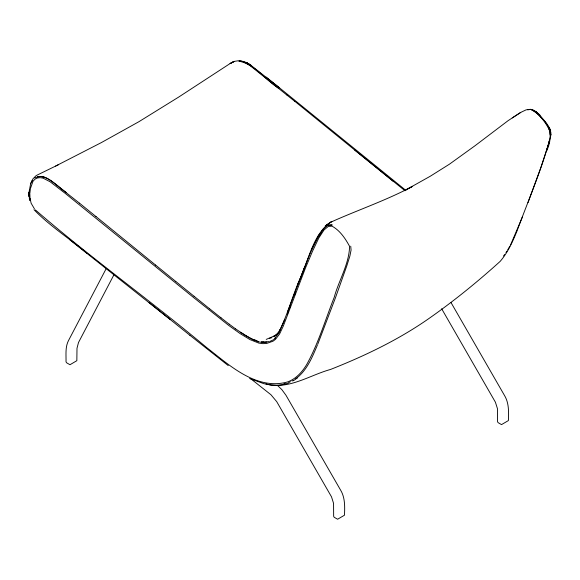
<?xml version="1.0" encoding="UTF-8"?>
<svg xmlns="http://www.w3.org/2000/svg" width="580" height="580" viewBox="0 0 580 580"><rect width="100%" height="100%" fill="white"/><g stroke="black" fill="none" stroke-linecap="round" stroke-linejoin="round"><path stroke-width="0.87" d="M29.79 193.024L30.109 200.397M29.928 192.647L30.348 189.298M550.993 134.683C542.576 167.656 528.757 199.078 517.019 230.985C512.64 241.715 507.819 252.525 500.163 261.377C477.891 281.525 454.502 300.563 429.903 317.833C399.265 339.416 365.277 355.714 330.513 369.46C309.502 375.231 288.659 390.057 266.01 383.989M30.457 188.464L32.98 181.293L35.01 179.14L37.446 177.966L40.187 177.668L43.101 178.147L50.17 181.801L65.54 193.618L193.618 297.555L228.955 325.598L240.323 333.725L249.965 339.583L258.76 343.084L262.805 343.65L266.561 343.476L272.948 341.243L275.471 339.358L279.596 333.95L283.315 326.04L305.537 267.844L312.461 251.321L318.869 237.887L324.053 229.934L328.352 226.381L332.086 226.186C340.054 230.557 345.346 238.532 349.588 246.348C349.138 264.11 338.836 280.372 334.211 297.33C325.322 319.761 318.5 343.237 306.755 364.428C302.325 371.903 296.148 378.718 287.847 381.843C256.599 390.84 229.274 365.067 206.603 347.507C150.488 300.527 90.647 257.839 35.402 209.924M30.638 183.766L29.015 192.277L29.478 200.346M548.404 143.376L549.166 140.969M289.144 309.357L290.051 306.907M287.854 311.134L304.63 266.952M528.003 202.63L541.082 166.902L549.18 142.151L546.375 151.351C551.768 140.599 552.058 127.897 542.691 119.335C539.393 115.442 535.862 111.462 531.012 109.497L526.212 109.801L520.724 112.411L508.131 120.64L475.027 145.739L449.442 164.184L430.28 176.226L406.689 189.45L412.583 186.361C386.048 200.52 357.425 210.127 330.114 222.466C311.815 235.879 308.241 262.943 298.497 282.185C291.928 298.308 287.18 315.215 279.488 330.868L280.096 329.759L276.298 335.022L277.588 333.652L275.58 335.465L276.696 334.667M294.292 295.488L295.205 293.038M287.325 314.258L288.238 311.801M297.968 284.07C305.689 265.415 311.692 245.615 323.336 228.919M284.787 319.312L278.893 332.869M317.717 344.346L335.399 297.939L346.876 265.633L349.885 256.026L351.074 250.052L350.726 246.217M522.37 217.101L510.675 244.68M31.03 182.787L33.031 178.763L36.243 175.537L58.616 164.626M317.376 345.158C312.149 357.331 306.863 370.75 295.72 378.769M311.91 249.168L318.782 234.951M30.675 183.672L32.299 180.402M106.357 268.315L68.505 340.569C65.105 347.072 66.185 354.764 66.026 361.782L66.54 362.739L69.977 364.726L76.843 360.695L76.995 348.297L78.496 342.519L114.151 274.391M507.761 249.835L509.842 246.152M278.951 332.782L274.884 338.111M505.977 252.554L506.884 251.169M319.036 236.103L321.443 232.457M322.407 230.999L323.857 228.81M503.527 255.969L504.636 254.584M323.394 228.832L327.983 225.17L332.217 224.975L328.324 225.2M273.586 339.532L275.457 338.147M293.407 380.719L297.613 377.768M277.805 333.87L273.818 336.284L276.667 334.943M520.724 112.411L512.256 117.9M55.615 166.069L101.369 142.586L138.99 121.655L178.647 97.099L230.079 63.553L234.255 61.386L238.3 60.762L242.157 61.371L245.289 62.567L249.871 65.431L295.111 101.616M288.862 382.524L290.45 381.763M292.037 381.002L293.632 380.241M270.019 341.352L272.962 339.996M276.617 334.957L266.22 339.401M34.807 177.944L37.838 176.806L40.846 176.552L43.971 177.081M527.901 109.75C532.745 107.887 536.572 112.128 539.726 115.021C544.163 120.85 550.986 126.694 551 134.589M269.482 338.365L271.832 337.676M283.533 384.061L285.055 383.619M283.265 384.554L288.623 383.017M37.548 176.777L40.665 176.501L43.812 177.023L46.915 178.19L51.004 180.706L79.583 203.246M269.178 341.555L262.986 342.403M249.581 378.515L263.864 383.677L270.802 385.011L277.284 385.272L283.163 384.584M239.119 61.183L243.731 61.567L239.149 61.183C243.419 60.588 247.479 62.923 250.857 65.264L279.386 87.747L406.029 190.53M266.814 342.084L260.877 342.164M261.305 342.164L263.907 342.185L260.812 342.07M240.881 61.618C255.446 65.272 265.792 80.207 278.668 88.261M254.75 340.402L259.267 342.012L254.46 339.67M531.592 109.881C539.748 114.05 545.91 122.793 550.036 131.174M43.892 177.059C52.533 180.213 58.979 187.325 66.337 192.567M254.46 340.206L250.038 338.118L240.555 332.311M253.888 339.996L245.47 335.515L235.502 328.824M229.281 324.22L235.56 328.882M228.274 365.603L189.856 335.262M220.944 317.767L229.339 324.285M33.974 209.648C49.873 226.127 69.535 238.525 86.956 253.308M69.999 239.946L170.339 319.602M250.328 378.407L270.933 394.726L276.725 401.657L331.506 496.835L333.565 503.346L333.652 516.301L334.167 517.259L337.603 519.238L344.476 515.207C344.853 506.702 345.151 497.459 340.482 489.919L285.991 395.299L281.88 389.666L277.305 385.243M209.525 308.698L220.994 317.825M149.14 302.608L189.906 335.298M266.118 77.067L279.379 87.754M405 190.748L354.59 149.959M194.068 296.257L209.576 308.756M393.218 181.33L294.945 101.42M175.718 281.401L194.119 296.315M286.317 94.409L287.687 95.519M79.532 203.188L96.026 216.594M155.614 265.075L175.762 281.459M95.975 216.529L155.665 265.132M34.416 208.807L31.131 203.239L30.066 198.425M451.073 302.659L504.39 395.284C509.066 402.825 508.762 412.075 508.385 420.58L501.519 424.611L498.082 422.624L497.56 421.667L497.473 408.719L495.414 402.201L441.655 308.756M548.847 128.397L549.956 130.514M550.101 131.95L550.369 135.046L550.239 133.451M29.015 192.335L29.007 196.576L29.015 192.277M326.707 224.982L325.192 226.048L331.803 221.48L326.707 224.982M232.826 62.103L230.079 63.553L234.255 61.386L232.826 62.103M250.857 65.264L246.732 62.712L250.857 65.264M539.77 115.057L535.92 111.614L539.77 115.057M550.659 130.775L549.057 127.593L550.659 130.775"/></g></svg>
